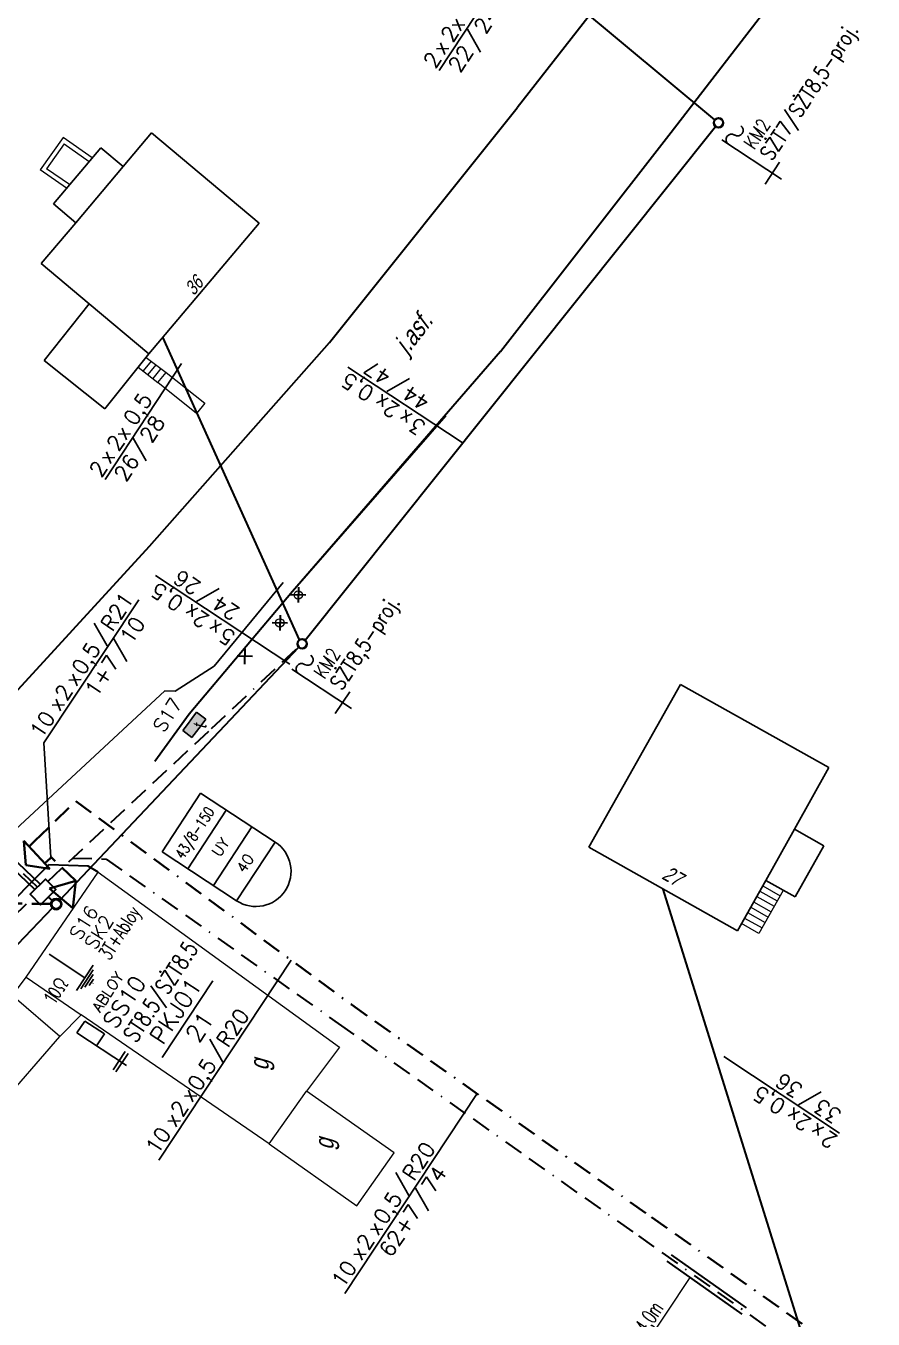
# Model space of a CAD drawing. Header units: millimetres. Extents: x 4848043 to 9699780, y 5827542 to 11659147.
# Drawn here: x 4850199.1 to 4850265.4, y 5828286.4 to 5828387.6 of the extents above; entities that cross this region are included whole.
import ezdxf
from ezdxf.enums import TextEntityAlignment as Align

# ---------------------------------------------------------------- set-up
doc = ezdxf.new("R2010")
doc.units = ezdxf.units.MM
doc.header["$MEASUREMENT"] = 0
for name, pattern in [('0', [0]), ('BORDER', [1.75, 0.5, -0.25, 0.5, -0.25, 0, -0.25]), ('BUD', [0]), ('DASHED', [0.75, 0.5, -0.25]), ('KOJ', [0]), ('SCH', [0])]:
    doc.linetypes.add(name, pattern=pattern)
doc.layers.get('0').update_dxf_attribs({"lineweight": 18})
for name, color, linetype, lineweight in [('EADTD_T_0', 7, '0', 18), ('EBTPO_L_6', 9, '0', 18), ('EBUOA_T_0', 7, '0', 25), ('EBUPP_L_2', 7, '0', 13), ('EBUPP_L_3', 6, '0', 25), ('SDROK_T_0', 250, '0', 18), ('SDRPK_L_0', 7, '0', 35), ('TEL kable doziemne proj.', 32, 'BORDER', 30), ('TEL kanalizacja tel. proj.', 32, 'DASHED', 30), ('TEL rury', 6, 'Continuous', 30), ('TEL rury opis', 6, 'Continuous', 20), ('TEL studnie projektowane', 32, 'Continuous', 30), ('TES kable doziemne proj.', 4, 'BORDER', 40), ('TES kable napow. proj.', 241, 'LIN_NAPOW_PROJ', 35), ('TES zakończenia projektowane', 4, 'Continuous', 40), ('TES złącza projektowane', 4, 'Continuous', 40), ('UTTOA_T_0', 7, '0', 18), ('UTTPA_T_2', 34, '0', 18), ('UZB słupy telefoniczne', 32, 'Continuous', 30)]:
    doc.layers.add(name, color=color, linetype=linetype, lineweight=lineweight)
for name, color, linetype in [('OPIS_KABLA', 30, 'Continuous'), ('OPIS_RURY', 6, 'Continuous'), ('RURY-ISTN', 6, 'Continuous'), ('S-T-DLUG', 30, 'Continuous'), ('TEL studnie istniejące', 34, 'Continuous'), ('TES kable kanałowe istn.', 140, 'Continuous'), ('TES opisy kabli abon.', 30, 'Continuous'), ('TES opisy kabli rozdz.', 30, 'Continuous'), ('TES opisy zakończeń', 30, 'Continuous'), ('TES rury', 6, 'Continuous'), ('TES zakończenia istniejące', 140, 'Continuous')]:
    doc.layers.add(name, color=color, linetype=linetype)
doc.styles.add('ROMANS', font='simplex.shx')
doc.styles.add('SIMPLEX', font='simplex.shx', dxfattribs={"width": 0.8, "height": 1.5})
doc.styles.get("Standard").update_dxf_attribs({"font": 'txt', "width": 0.8, "oblique": 15})
doc.linetypes.add('LIN_NAPOW_PROJ', pattern='A,0.0001,-0.4,[136,l_napow.shx,S=0.1,R=0,X=-0.4,Y=0],-0.2,[137,l_napow.shx,S=0.1,R=0,X=-0.2,Y=0],-0.2', length=0.8001)

# ---------------------------------------------------------------- blocks, each defined once
blk = doc.blocks.new('SLS')
at = {"color": 0}
blk.add_circle((0, 0), 0.25, dxfattribs=at)
blk.add_circle((0, 0), 0.25, dxfattribs=at)
blk = doc.blocks.new('TR-SL1')
blk.add_circle((0, 0), 0.5)
blk = doc.blocks.new('KBR-SL1P')
for p, q in [((0, 0), (-1, 1.482)), ((-1, 1.482), (1, 1.482)), ((1, 1.482), (0, 0))]:
    blk.add_line(p, q)
blk.add_circle((0, 1.982), 0.35)
blk = doc.blocks.new('KB-RZP')
at = {"style": 'SIMPLEX'}
for s, p in [('x', (-4.75, 0.25)), ('x', (-2.783, 0.25)), ('/', (0.5, 0.389))]:
    blk.add_text(s, height=1, dxfattribs=at).set_placement(p)
for tag, p in [('POJ-KAB', (-5.158, 0.25)), ('DL-KAB', (0.19, -1.25))]:
    blk.add_attdef(tag, text='', height=1, dxfattribs=at).set_placement(p, align=Align.RIGHT)
for tag, p in [('KONS-KAB', (-3.5, 0.25)), ('SR-ZYL', (-0.85, 0.25)), ('SEP', (0.835, -1.25))]:
    blk.add_attdef(tag, text='', height=1, dxfattribs=at).set_placement(p, align=Align.CENTER)
for tag, p in [('NR-KAB', (1.5, 0.25)), ('DL-MON', (1.5, -1.25))]:
    blk.add_attdef(tag, p, '', height=1, dxfattribs=at)
at = {"style": 'SIMPLEX', "flags": 1}
blk.add_attdef('TYP-KAB', text='', height=0.5, dxfattribs=at).set_placement((-8.408, 0.25), align=Align.RIGHT)
blk.add_attdef('REJ-SZAF', (7.64, 0.25), '', height=0.5, dxfattribs=at)
blk = doc.blocks.new('KB-IWP')
at = {"style": 'SIMPLEX'}
for p in [(-1.218, 0.25), (0.637, 0.25)]:
    blk.add_text('x', height=1, dxfattribs=at).set_placement(p, align=Align.RIGHT)
for tag, p in [('POJ-KAB', (-2.134, 0.25)), ('DL-KAB', (-0.618, -1.25))]:
    blk.add_attdef(tag, text='', height=1, dxfattribs=at).set_placement(p, align=Align.RIGHT)
for tag, p in [('KONS-KAB', (-0.519, 0.25)), ('SR-ZYL', (2.116, 0.25)), ('SEP', (-0.022, -1.25))]:
    blk.add_attdef(tag, text='', height=1, dxfattribs=at).set_placement(p, align=Align.CENTER)
at = {"style": 'SIMPLEX', "flags": 1}
blk.add_attdef('TYP-KAB', text='', height=0.5, dxfattribs=at).set_placement((-6.017, 0.25), align=Align.RIGHT)
blk.add_attdef('REJ-SZAF', (6.387, 0.25), '', height=0.5, dxfattribs=at)
at = {"style": 'SIMPLEX'}
blk.add_attdef('DL-MON', (0.697, -1.25), '', height=1, dxfattribs=at)
blk = doc.blocks.new('OB')
at = {"style": 'ROMANS', "width": 0.6}
blk.add_text('l=', height=2, dxfattribs=at).set_placement((9.86, 0.18))
for tag, p in [('OB_TYP', (8.68, 0.18)), ('OB_SW', (11.54, -2.76))]:
    blk.add_attdef(tag, text='', height=2, dxfattribs=at).set_placement(p, align=Align.RIGHT)
blk.add_attdef('OB_DL', (11.91, 0.18), '', height=2, dxfattribs=at)
blk = doc.blocks.new('KBR-ZP2')
blk.add_line((-4, 2), (4, 2))
at = {"style": 'SIMPLEX'}
for tag, p in [('REJ-SZAF', (0, 2.5)), ('NR-ZAK', (0, 0))]:
    blk.add_attdef(tag, text='', height=1.5, dxfattribs=at).set_placement(p, align=Align.CENTER)
blk = doc.blocks.new('ZL-2P')
for p, q in [((0, 0), (1, 1.25)), ((1, 1.25), (1, -1.25)), ((1, -1.25), (0, 0)), ((1, 0.75), (1.5, 0.75)), ((1, -0.75), (1.5, -0.75))]:
    blk.add_line(p, q)
blk = doc.blocks.new('SK-2-I')
blk.add_hatch(color=256).paths.add_polyline_path([(0.265, -0.375), (0.765, -0.375), (0.765, 0.375), (0.265, 0.375), (-0.235, 0.375), (-0.735, 0.375), (-0.735, -0.375), (-0.235, -0.375)])
for p, q in [((-0.735, -0.375), (-0.735, 0.375)), ((-0.735, 0.375), (-0.235, 0.375)), ((0.265, 0.375), (-0.235, 0.375)), ((0.765, 0.375), (0.265, 0.375)), ((0.765, -0.375), (0.765, 0.375)), ((-0.235, -0.375), (-0.735, -0.375)), ((-0.235, -0.375), (0.265, -0.375)), ((0.265, -0.375), (0.765, -0.375))]:
    blk.add_line(p, q)
blk = doc.blocks.new('ZLOP')
for p, q in [((9.15, 0), (0, 0)), ((0, 0), (0, -11.62)), ((9.15, -11.62), (9.15, 0)), ((9.15, -4), (0, -4)), ((9.15, -8), (0, -8)), ((0, -11.62), (9.15, -11.62))]:
    blk.add_line(p, q)
blk.add_arc((4.58, -11.62), 4.58, 180, 0)
at = {"style": 'ROMANS', "width": 0.713756}
blk.add_attdef('MUFA', text='', height=1.41, dxfattribs=at).set_placement((0.63, -2.88), (8.18, -2.88), align=Align.FIT)
at = {"style": 'ROMANS'}
for tag, p in [('LACZNIK', (4.71, -6.72)), ('PARY', (4.69, -10.56))]:
    blk.add_attdef(tag, text='', height=1.41, dxfattribs=at).set_placement(p, align=Align.CENTER)
for tag, flags, p in [('NRZL', 4, (4.68, -14.12)), ('BOKT', 1, (4.69, -17.8))]:
    blk.add_attdef(tag, text='', height=1.41, dxfattribs=dict(at, flags=flags)).set_placement(p, align=Align.CENTER)

msp = doc.modelspace()

# ---------------------------------------------------------------- linework, layer by layer
at = {"layer": 'EBTPO_L_6', "linetype": '0'}
for p, q in [((4850201.99, 5828378.9), (4850200.18, 5828376.36)), ((4850201.99, 5828378.9), (4850200.18, 5828376.36)), ((4850204.27, 5828377.31), (4850201.99, 5828378.9)), ((4850204.27, 5828377.31), (4850201.99, 5828378.9)), ((4850202.08, 5828378.4), (4850200.69, 5828376.45)), ((4850202.08, 5828378.4), (4850200.69, 5828376.45)), ((4850202.08, 5828378.4), (4850204.03, 5828377.03)), ((4850202.08, 5828378.4), (4850204.03, 5828377.03)), ((4850202.49, 5828375.21), (4850200.69, 5828376.45)), ((4850202.49, 5828375.21), (4850200.69, 5828376.45)), ((4850202.26, 5828374.92), (4850200.18, 5828376.36)), ((4850202.26, 5828374.92), (4850200.18, 5828376.36)), ((4850213.08, 5828358.1), (4850212.42, 5828357.28)), ((4850213.08, 5828358.1), (4850212.42, 5828357.28)), ((4850212.42, 5828357.28), (4850212.42, 5828357.28)), ((4850212.42, 5828357.28), (4850212.42, 5828357.28))]:
    msp.add_line(p, q, dxfattribs=at)
at = {"layer": 'EBTPO_L_6', "linetype": 'SCH'}
for p, q in [((4850208.87, 5828361.39), (4850208.25, 5828360.63)), ((4850208.87, 5828361.39), (4850208.25, 5828360.63)), ((4850208.48, 5828361.68), (4850210.05, 5828360.5)), ((4850208.48, 5828361.68), (4850210.05, 5828360.5)), ((4850207.87, 5828360.92), (4850209.41, 5828359.71)), ((4850207.87, 5828360.92), (4850209.41, 5828359.71)), ((4850209.25, 5828361.1), (4850208.63, 5828360.34)), ((4850209.25, 5828361.1), (4850208.63, 5828360.34)), ((4850209.63, 5828360.81), (4850209, 5828360.03)), ((4850209.63, 5828360.81), (4850209, 5828360.03)), ((4850209.41, 5828359.71), (4850210.05, 5828360.5)), ((4850209.41, 5828359.71), (4850210.05, 5828360.5)), ((4850210.05, 5828360.5), (4850213.08, 5828358.1)), ((4850210.05, 5828360.5), (4850213.08, 5828358.1)), ((4850212.42, 5828357.28), (4850209.41, 5828359.71)), ((4850212.42, 5828357.28), (4850209.41, 5828359.71)), ((4850256.98, 5828320.71), (4850255.08, 5828317.33)), ((4850258.34, 5828319.94), (4850256.98, 5828320.71)), ((4850258.34, 5828319.94), (4850256.45, 5828316.56)), ((4850256.51, 5828319.87), (4850257.87, 5828319.11)), ((4850256.74, 5828320.29), (4850258.11, 5828319.52)), ((4850256.03, 5828319.03), (4850257.4, 5828318.26)), ((4850256.27, 5828319.45), (4850257.64, 5828318.69)), ((4850255.33, 5828317.77), (4850256.71, 5828317.01)), ((4850255.56, 5828318.2), (4850256.94, 5828317.43)), ((4850255.8, 5828318.61), (4850257.18, 5828317.85)), ((4850256.45, 5828316.56), (4850255.08, 5828317.33))]:
    msp.add_line(p, q, dxfattribs=at)
at = {"layer": 'EBUPP_L_2', "linetype": '0'}
for p, q in [((4850199.09, 5828313.15), (4850204.73, 5828321.36)), ((4850204.73, 5828321.36), (4850223.61, 5828307.67)), ((4850198.02, 5828311.7), (4850199.09, 5828313.15)), ((4850199.09, 5828313.15), (4850203.39, 5828310.19)), ((4850201.72, 5828308.49), (4850198.15, 5828311.58)), ((4850203.39, 5828310.19), (4850201.72, 5828308.49)), ((4850218.11, 5828300.08), (4850203.39, 5828310.19)), ((4850191.02, 5828296.15), (4850201.72, 5828308.49)), ((4850223.61, 5828307.67), (4850221.04, 5828304.22)), ((4850218.11, 5828300.08), (4850221.04, 5828304.22)), ((4850227.91, 5828299.37), (4850221.04, 5828304.22)), ((4850218.11, 5828300.08), (4850224.98, 5828295.22)), ((4850224.98, 5828295.22), (4850227.91, 5828299.37))]:
    msp.add_line(p, q, dxfattribs=at)
at = {"layer": 'EBUPP_L_3', "linetype": '0'}
for p, q in [((4850208.91, 5828379.27), (4850206.69, 5828376.63)), ((4850208.91, 5828379.27), (4850217.32, 5828372.18)), ((4850201.23, 5828373.71), (4850204.94, 5828378.1)), ((4850204.94, 5828378.1), (4850206.69, 5828376.63)), ((4850202.98, 5828372.22), (4850206.69, 5828376.63)), ((4850202.98, 5828372.22), (4850201.23, 5828373.71)), ((4850200.28, 5828369.03), (4850202.98, 5828372.22)), ((4850217.32, 5828372.18), (4850208.7, 5828361.95)), ((4850200.28, 5828369.03), (4850204.04, 5828365.87)), ((4850200.51, 5828361.44), (4850204.04, 5828365.87)), ((4850208.7, 5828361.95), (4850204.04, 5828365.87)), ((4850205.26, 5828357.65), (4850200.51, 5828361.44)), ((4850208.7, 5828361.95), (4850205.26, 5828357.65)), ((4850243.14, 5828323.31), (4850250.3, 5828336.07)), ((4850250.3, 5828336.07), (4850261.92, 5828329.55)), ((4850261.92, 5828329.55), (4850259.23, 5828324.72)), ((4850259.23, 5828324.72), (4850256.98, 5828320.71)), ((4850259.23, 5828324.72), (4850261.53, 5828323.43)), ((4850254.77, 5828316.77), (4850243.14, 5828323.31)), ((4850261.53, 5828323.43), (4850259.28, 5828319.42)), ((4850254.77, 5828316.77), (4850256.98, 5828320.71)), ((4850259.28, 5828319.42), (4850256.98, 5828320.71))]:
    msp.add_line(p, q, dxfattribs=at)
at = {"layer": 'EBUPP_L_3', "linetype": 'BUD'}
for p, q in [((4850208.91, 5828379.27), (4850206.69, 5828376.63)), ((4850208.91, 5828379.27), (4850217.32, 5828372.18)), ((4850201.23, 5828373.71), (4850204.94, 5828378.1)), ((4850204.94, 5828378.1), (4850206.69, 5828376.63)), ((4850202.98, 5828372.22), (4850206.69, 5828376.63)), ((4850202.98, 5828372.22), (4850201.23, 5828373.71)), ((4850200.28, 5828369.03), (4850202.98, 5828372.22)), ((4850217.32, 5828372.18), (4850208.7, 5828361.95)), ((4850200.28, 5828369.03), (4850204.04, 5828365.87)), ((4850200.51, 5828361.44), (4850204.04, 5828365.87)), ((4850208.7, 5828361.95), (4850204.04, 5828365.87)), ((4850205.26, 5828357.65), (4850200.51, 5828361.44)), ((4850208.7, 5828361.95), (4850205.26, 5828357.65))]:
    msp.add_line(p, q, dxfattribs=at)
at = {"layer": 'OPIS_RURY'}
for p, q in [((4850200.89, 5828314.93), (4850203.69, 5828313.08)), ((4850203.03, 5828312.09), (4850204.34, 5828314.07)), ((4850203.37, 5828312.22), (4850204.35, 5828313.71)), ((4850203.7, 5828312.36), (4850204.35, 5828313.35)), ((4850204.03, 5828312.49), (4850204.36, 5828312.99)), ((4850204.32, 5828312.64), (4850204.34, 5828312.67))]:
    msp.add_line(p, q, dxfattribs=at)
at = {"layer": 'RURY-ISTN'}
for p, q in [((4850203.07, 5828308.77), (4850203.69, 5828309.7)), ((4850203.69, 5828309.7), (4850205.23, 5828308.69)), ((4850203.07, 5828308.77), (4850206.96, 5828306.21)), ((4850205.23, 5828308.69), (4850204.61, 5828307.76)), ((4850206.84, 5828307.31), (4850205.9, 5828305.88)), ((4850207.07, 5828307.16), (4850206.12, 5828305.73))]:
    msp.add_line(p, q, dxfattribs=at)
at = {"layer": 'SDRPK_L_0', "linetype": 'KOJ'}
for p, q in [((4850249.59, 5828379.31), (4850295.74, 5828439.33)), ((4850243.15, 5828388.43), (4850237.53, 5828381.21)), ((4850222.83, 5828362.84), (4850237.53, 5828381.21)), ((4850222.83, 5828362.84), (4850237.53, 5828381.21)), ((4850236.22, 5828362.15), (4850249.59, 5828379.31)), ((4850208.76, 5828346.89), (4850222.83, 5828362.84)), ((4850208.76, 5828346.89), (4850222.83, 5828362.84)), ((4850236.22, 5828362.15), (4850219.94, 5828343.35)), ((4850231.94, 5828357.1), (4850219.94, 5828343.35)), ((4850193, 5828329.73), (4850208.76, 5828346.89)), ((4850219.94, 5828343.35), (4850211.85, 5828333.73)), ((4850219.94, 5828343.35), (4850211.85, 5828333.73)), ((4850211.85, 5828333.73), (4850209.18, 5828330.02)), ((4850200.88, 5828321.94), (4850190.59, 5828311.64)), ((4850203.94, 5828321.83), (4850200.88, 5828321.94)), ((4850204.73, 5828321.36), (4850203.94, 5828321.83))]:
    msp.add_line(p, q, dxfattribs=at)
at = {"layer": 'TEL kable doziemne proj.', "ltscale": 3}
for p, q in [((4850220.99, 5828343.06), (4850219.79, 5828343.08)), ((4850220.4, 5828343.67), (4850220.38, 5828342.47)), ((4850218.97, 5828341.48), (4850218.94, 5828340.28)), ((4850219.55, 5828340.87), (4850218.35, 5828340.89)), ((4850213.59, 5828332.61), (4850220.69, 5828339.25)), ((4850216.8, 5828338.25), (4850215.6, 5828338.27)), ((4850216.21, 5828338.86), (4850216.19, 5828337.66)), ((4850199.98, 5828320.19), (4850191.11, 5828328.67)), ((4850200.83, 5828319.41), (4850201.13, 5828319.14))]:
    msp.add_line(p, q, dxfattribs=at)
msp.add_lwpolyline([(4850202.74, 5828322.47), (4850205.36, 5828322.39), (4850223.51, 5828309.52), (4850247.01, 5828292.88), (4850260.14, 5828283.56)], dxfattribs=at)
at = {"layer": 'TEL kanalizacja tel. proj.', "ltscale": 3}
msp.add_line((4850200.78, 5828320.64), (4850213.59, 5828332.61), dxfattribs=at)
msp.add_lwpolyline([(4850155.18, 5828278.03), (4850168.76, 5828289.99), (4850179.03, 5828299.01), (4850187.46, 5828306.85), (4850196.44, 5828316.26), (4850199.65, 5828319.39)], dxfattribs=at)
at = {"layer": 'TEL rury'}
for p, q in [((4850200.2, 5828320.42), (4850191.42, 5828328.79)), ((4850199.79, 5828319.99), (4850190.8, 5828328.56)), ((4850255.48, 5828287.24), (4850249.61, 5828291.4)), ((4850255.13, 5828286.75), (4850249.26, 5828290.91))]:
    msp.add_line(p, q, dxfattribs=at)
at = {"layer": 'TEL rury opis'}
msp.add_line((4850243.07, 5828277.55), (4850251.06, 5828289.63), dxfattribs=at)
at = {"layer": 'TEL studnie projektowane'}
msp.add_lwpolyline([(4850200.23, 5828318.81), (4850201.42, 5828320), (4850200.61, 5828320.81), (4850199.42, 5828319.63)], close=True, dxfattribs=at)
at = {"layer": 'TES kable doziemne proj.', "ltscale": 3}
for p, q in [((4850200.99, 5828322.48), (4850201.05, 5828322.53)), ((4850202.98, 5828320.68), (4850201.05, 5828322.53)), ((4850201.03, 5828318.87), (4850191.67, 5828319))]:
    msp.add_line(p, q, dxfattribs=at)
msp.add_lwpolyline([(4850199.76, 5828323.79), (4850202.98, 5828326.92), (4850202.98, 5828326.92), (4850224.55, 5828310.99), (4850248.05, 5828294.34), (4850261.18, 5828285.03)], dxfattribs=at)
at = {"layer": 'TES kable kanałowe istn.', "linetype": 'ByBlock'}
for p, q in [((4850213.82, 5828337.49), (4850219.21, 5828344.06)), ((4850213.82, 5828337.49), (4850210.75, 5828335.54)), ((4850191.01, 5828317.97), (4850209.94, 5828335.57)), ((4850210.75, 5828335.54), (4850209.94, 5828335.57))]:
    msp.add_line(p, q, dxfattribs=at)
at = {"layer": 'TES kable napow. proj.', "ltscale": 3}
for p, q in [((4850220.5, 5828339.56), (4850209.79, 5828363.25)), ((4850201.74, 5828319.17), (4850220.44, 5828338.99)), ((4850260.26, 5828283.79), (4850248.95, 5828320.04)), ((4850201.16, 5828318.56), (4850184.16, 5828300.95))]:
    msp.add_line(p, q, dxfattribs=at)
for points in [[(4850253, 5828380.28), (4850234.82, 5828395.46)], [(4850220.92, 5828339.54), (4850253.06, 5828379.76)]]:
    msp.add_lwpolyline(points, dxfattribs=at)
at = {"layer": 'TES opisy kabli rozdz.'}
for p, q in [((4850237.41, 5828393.22), (4850231.42, 5828384.15)), ((4850211.26, 5828361.19), (4850205.27, 5828352.11)), ((4850224.28, 5828360.92), (4850233.22, 5828355.01)), ((4850209.22, 5828344.59), (4850219.74, 5828337.64)), ((4850207.91, 5828342.7), (4850200.49, 5828331.48)), ((4850201.02, 5828322.5), (4850200.49, 5828331.48)), ((4850209.49, 5828298.81), (4850219.84, 5828314.47)), ((4850253.69, 5828306.93), (4850262.76, 5828300.93)), ((4850224.04, 5828288.36), (4850234.39, 5828304.02))]:
    msp.add_line(p, q, dxfattribs=at)
at = {"layer": 'TES rury', "linetype": 'Continuous'}
for p, q in [((4850253.54, 5828378.72), (4850258.2, 5828375.64)), ((4850258.06, 5828376.96), (4850256.93, 5828375.24)), ((4850219.9, 5828337.25), (4850224.55, 5828334.17)), ((4850224.42, 5828335.49), (4850223.29, 5828333.78))]:
    msp.add_line(p, q, dxfattribs=at)
for centre, start, end in [((4850254.78, 5828379.46), 236.5292, 56.5292), ((4850254.3, 5828378.73), 56.5292, 236.5292), ((4850221.13, 5828337.99), 236.5292, 56.5292), ((4850220.65, 5828337.27), 56.5292, 236.5292)]:
    msp.add_arc(centre, 0.433, start, end, dxfattribs=at)
at = {"layer": 'TES zakończenia projektowane'}
for centre in [(4850253.28, 5828380.05), (4850220.69, 5828339.25)]:
    msp.add_circle(centre, 0.365, dxfattribs=at)

# ---------------------------------------------------------------- block references
at = {"layer": 'TEL rury opis', "xscale": 0.6, "yscale": 0.6, "zscale": 0.6, "rotation": 56.52915817698229}
msp.add_blockref('OB', (4850243.82, 5828279.16), dxfattribs=at).add_auto_attribs({'OB_TYP': 'HDPE110/6,3', 'OB_DL': '4,0m'})
at = {"layer": 'TEL studnie istniejące', "xscale": 1.2, "yscale": 1.2, "zscale": 1.2, "rotation": 52.58913898407817}
msp.add_blockref('SK-2-I', (4850212.24, 5828332.88), dxfattribs=at)
at = {"layer": 'TES opisy kabli abon.', "linetype": 'Continuous'}
for p, xscale, yscale, zscale, rotation, values in [((4850233.33, 5828387.05), 1.199999999727946, 1.199999999727946, 1.199999999727946, 56.52915818062414, {'POJ-KAB': '2', 'KONS-KAB': '2', 'DL-KAB': '22', 'DL-MON': '24', 'SR-ZYL': '0,5', 'SEP': '/'}), ((4850227.64, 5828358.7), 1.199999999727945, 1.199999999727945, 1.199999999727945, 146.5291581761859, {'POJ-KAB': '3', 'KONS-KAB': '2', 'DL-KAB': '44', 'DL-MON': '47', 'SR-ZYL': '0,5', 'SEP': '/'}), ((4850207.18, 5828355.02), 1.199999999727946, 1.199999999727946, 1.199999999727946, 56.52915818062414, {'POJ-KAB': '2', 'KONS-KAB': '2', 'DL-KAB': '26', 'DL-MON': '28', 'SR-ZYL': '0,5', 'SEP': '/'}), ((4850212.74, 5828342.26), 1.199999999727947, 1.199999999727947, 1.199999999727947, 146.5291581761859, {'POJ-KAB': '5', 'KONS-KAB': '2', 'DL-KAB': '24', 'DL-MON': '26', 'SR-ZYL': '0,5', 'SEP': '/'}), ((4850259.86, 5828302.85), 1.199999999727946, 1.199999999727946, 1.199999999727946, 146.5291581772033, {'POJ-KAB': '2', 'KONS-KAB': '2', 'DL-KAB': '33', 'DL-MON': '36', 'SR-ZYL': '0,5', 'SEP': '/'})]:
    msp.add_blockref('KB-IWP', p, dxfattribs=dict(at, xscale=xscale, yscale=yscale, zscale=zscale, rotation=rotation)).add_auto_attribs(values)
at = {"layer": 'TES opisy kabli rozdz.', "xscale": 1.2, "yscale": 1.2, "zscale": 1.2}
for p, rotation, values in [((4850205.1, 5828338.46), 56.52915817628497, {'POJ-KAB': '10', 'KONS-KAB': '2', 'SR-ZYL': '0,5', 'NR-KAB': 'R21', 'DL-KAB': '1+7', 'DL-MON': '10', 'SEP': '/'}), ((4850228.71, 5828295.43), 56.52915817486027, {'POJ-KAB': '10', 'KONS-KAB': '2', 'SR-ZYL': '0,5', 'NR-KAB': 'R20', 'DL-KAB': '62+7', 'DL-MON': '74', 'SEP': '/'})]:
    msp.add_blockref('KB-RZP', p, dxfattribs=dict(at, rotation=rotation)).add_auto_attribs(values)
at = {"layer": 'TES opisy kabli rozdz.'}
ref = msp.add_blockref('KB-RZP', (4850214.16, 5828305.87), dxfattribs=dict(at, xscale=1.2, yscale=1.2, zscale=1.2, rotation=56.52915817486027))
ref.add_attrib('POJ-KAB', '10', dxfattribs={"layer": '0', "height": 1.2, "rotation": 56.5292, "style": 'SIMPLEX'}).set_placement((4850210.5, 5828300.88), align=Align.RIGHT)
ref.add_attrib('KONS-KAB', '2', dxfattribs={"layer": '0', "height": 1.2, "rotation": 56.5292, "style": 'SIMPLEX'}).set_placement((4850211.59, 5828302.53), align=Align.CENTER)
ref.add_attrib('SR-ZYL', '0,5', dxfattribs={"layer": '0', "height": 1.2, "rotation": 56.5292, "style": 'SIMPLEX'}).set_placement((4850213.35, 5828305.19), align=Align.CENTER)
ref.add_attrib('NR-KAB', 'R20', (4850214.9, 5828307.54), dxfattribs={"layer": '0', "height": 1.2, "rotation": 56.5292, "style": 'SIMPLEX'})
at = {"layer": 'TES opisy zakończeń', "xscale": 0.8999999999268937, "yscale": 0.8999999999268937, "zscale": 0.8999999999268937, "rotation": 56.52915818046868}
msp.add_blockref('KBR-ZP2', (4850213.23, 5828308.87), dxfattribs=at).add_auto_attribs({'REJ-SZAF': 'PKJ01', 'NR-ZAK': '21'})
at = {"layer": 'TES zakończenia istniejące', "linetype": 'ByBlock', "ltscale": 5, "xscale": 0.5999999999999999, "yscale": 0.5999999999999999, "zscale": 0.5999999999999999, "rotation": 56.71662228995471}
msp.add_blockref('ZLOP', (4850209.74, 5828322.95), dxfattribs=at).add_auto_attribs({'MUFA': '43/8-150', 'LACZNIK': 'UY', 'PARY': '40'})
at = {"layer": 'TES zakończenia projektowane', "xscale": 1.199999999507985, "yscale": 1.199999999507985, "zscale": 1.199999999507985, "rotation": 139.8169248826755}
msp.add_blockref('KBR-SL1P', (4850202.98, 5828320.68), dxfattribs=at)
at = {"layer": 'TES złącza projektowane', "xscale": 1.2, "yscale": 1.2, "zscale": 1.2, "rotation": 43.07948945702223}
msp.add_blockref('ZL-2P', (4850199.06, 5828321.9), dxfattribs=at)
at = {"layer": 'UTTPA_T_2', "xscale": 1.32, "yscale": 1.32, "zscale": 1.2, "rotation": 88.97723720235952}
for p in [(4850253.28, 5828380.05), (4850253.28, 5828380.05), (4850220.39, 5828343.07), (4850220.39, 5828343.07), (4850218.95, 5828340.88), (4850218.95, 5828340.88), (4850201.45, 5828318.86)]:
    msp.add_blockref('SLS', p, dxfattribs=at)
at = {"layer": 'UZB słupy telefoniczne', "xscale": 0.7200000000000001, "yscale": 0.7200000000000001, "zscale": 0.6, "rotation": 268.9772372023595}
msp.add_blockref('TR-SL1', (4850220.69, 5828339.25), dxfattribs=at)

# ---------------------------------------------------------------- texts
at = {"layer": 'EADTD_T_0', "attachment_point": 8, "line_spacing_factor": 0.82}
for s, insert, char_height, rotation in [('36', (4850212.64, 5828366.94), 1.08, 49.8964), ('27', (4850249.39, 5828320.54), 1.2, 330.7149)]:
    msp.add_mtext(s, dxfattribs=dict(at, insert=insert, char_height=char_height, rotation=rotation))
at = {"layer": 'EBUOA_T_0', "char_height": 1.49, "attachment_point": 5, "rotation": 88.9772, "line_spacing_factor": 0.82}
for insert in [(4850217.56, 5828306.27), (4850222.64, 5828300.06)]:
    msp.add_mtext('g', dxfattribs=dict(at, insert=insert))
at = {"layer": 'OPIS_KABLA', "style": 'SIMPLEX'}
msp.add_text('ABLOY', height=0.84, rotation=56.5292, dxfattribs=at).set_placement((4850205.83, 5828311.76), align=Align.CENTER)
at = {"layer": 'OPIS_RURY', "style": 'SIMPLEX', "width": 0.8}
msp.add_text('10Ω', height=1.152, rotation=56.5292, dxfattribs=at).set_placement((4850201.36, 5828310.94))
at = {"layer": 'RURY-ISTN', "style": 'ROMANS', "width": 0.75}
msp.add_text('ST8.5/SŻT8.5', height=1.296, rotation=56.5292, dxfattribs=at).set_placement((4850207.7, 5828307.93))
at = {"layer": 'RURY-ISTN', "style": 'ROMANS'}
msp.add_text('SS10', height=1.296, rotation=56.5292, dxfattribs=at).set_placement((4850206.1, 5828308.99))
at = {"layer": 'S-T-DLUG', "style": 'ROMANS'}
for s, p in [('S17', (4850209.86, 5828332.22)), ('S16', (4850203.32, 5828315.95)), ('SK2', (4850204.49, 5828315.18))]:
    msp.add_text(s, height=1.08, rotation=57.3734, dxfattribs=at).set_placement(p)
at = {"layer": 'S-T-DLUG', "style": 'ROMANS', "width": 0.7}
msp.add_text('3T+Abloy', height=1.08, rotation=57.3734, dxfattribs=at).set_placement((4850205.61, 5828314.39))
at = {"layer": 'SDROK_T_0', "insert": (4850231.37, 5828364.21), "char_height": 1.5, "width": 3.888, "attachment_point": 9, "rotation": 52.089, "line_spacing_factor": 0.82}
msp.add_mtext('j.asf.', dxfattribs=at)
at = {"layer": 'TES rury', "linetype": 'Continuous', "style": 'ROMANS', "width": 0.8}
for s, height, p in [('SŻT7/SŻT8,5-proj.', 1.2, (4850257.45, 5828377)), ('KM2', 1.08, (4850256.08, 5828377.9)), ('SŻT8,5-proj.', 1.2, (4850223.8, 5828335.53)), ('KM2', 1.08, (4850222.43, 5828336.44))]:
    msp.add_text(s, height=height, rotation=56.5292, dxfattribs=at).set_placement(p)
at = {"layer": 'UTTOA_T_0', "insert": (4850212.13, 5828332.9), "char_height": 1.08, "attachment_point": 3, "rotation": 88.9772, "line_spacing_factor": 0.82}
msp.add_mtext('t', dxfattribs=at)

doc.saveas('drawing.dxf')
